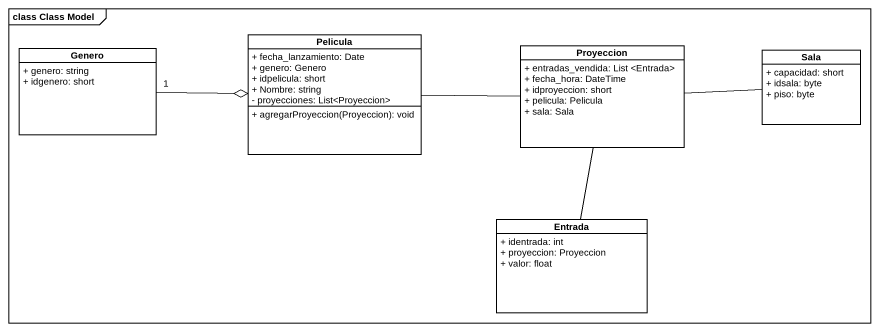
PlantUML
@startuml
mainframe class Class Model
hide circle
hide empty members
skinparam classAttributeIconSize 0
class Pelicula {
  + fecha_lanzamiento: Date
  + genero: Genero
  + idpelicula: short
  + Nombre: string
  - proyecciones: List<Proyeccion>
  + agregarProyeccion(Proyeccion): void
}
class Genero {
  + genero: string
  + idgenero: short
}
class Proyeccion {
  + entradas_vendida: List <Entrada>
  + fecha_hora: DateTime
  + idproyeccion: short
  + pelicula: Pelicula
  + sala: Sala
}
class Sala {
  + capacidad: short
  + idsala: byte
  + piso: byte
}
class Entrada {
  + identrada: int
  + proyeccion: Proyeccion
  + valor: float
}
Pelicula -right- Proyeccion
Genero "1" -right-o Pelicula
Proyeccion -right- Sala
Proyeccion -- Entrada
@enduml
